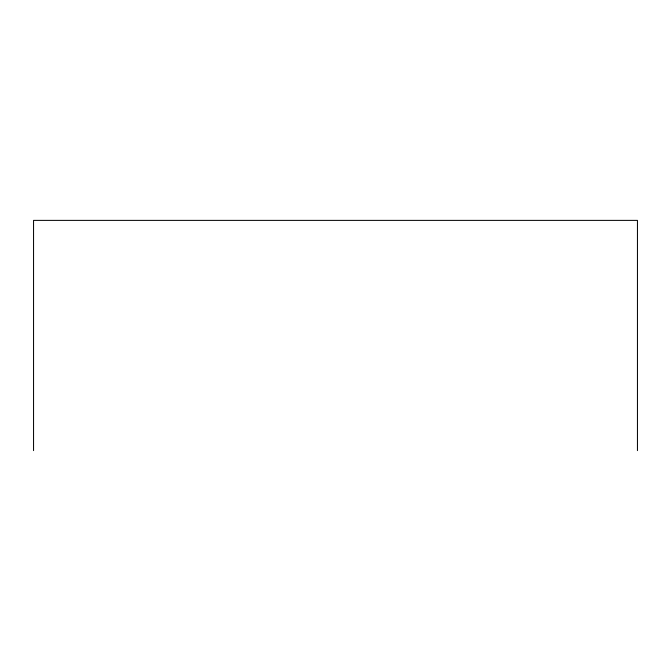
<?xml version="1.0" encoding="UTF-8"?>
<svg xmlns="http://www.w3.org/2000/svg" width="671" height="671" viewBox="0 0 671 671"><rect width="100%" height="100%" fill="white"/><g stroke="black" fill="none" stroke-linecap="round" stroke-linejoin="round"><path stroke-width="1.01" d="M637.45 450.618L637.45 220.382L33.55 220.382L33.55 450.618"/></g></svg>
